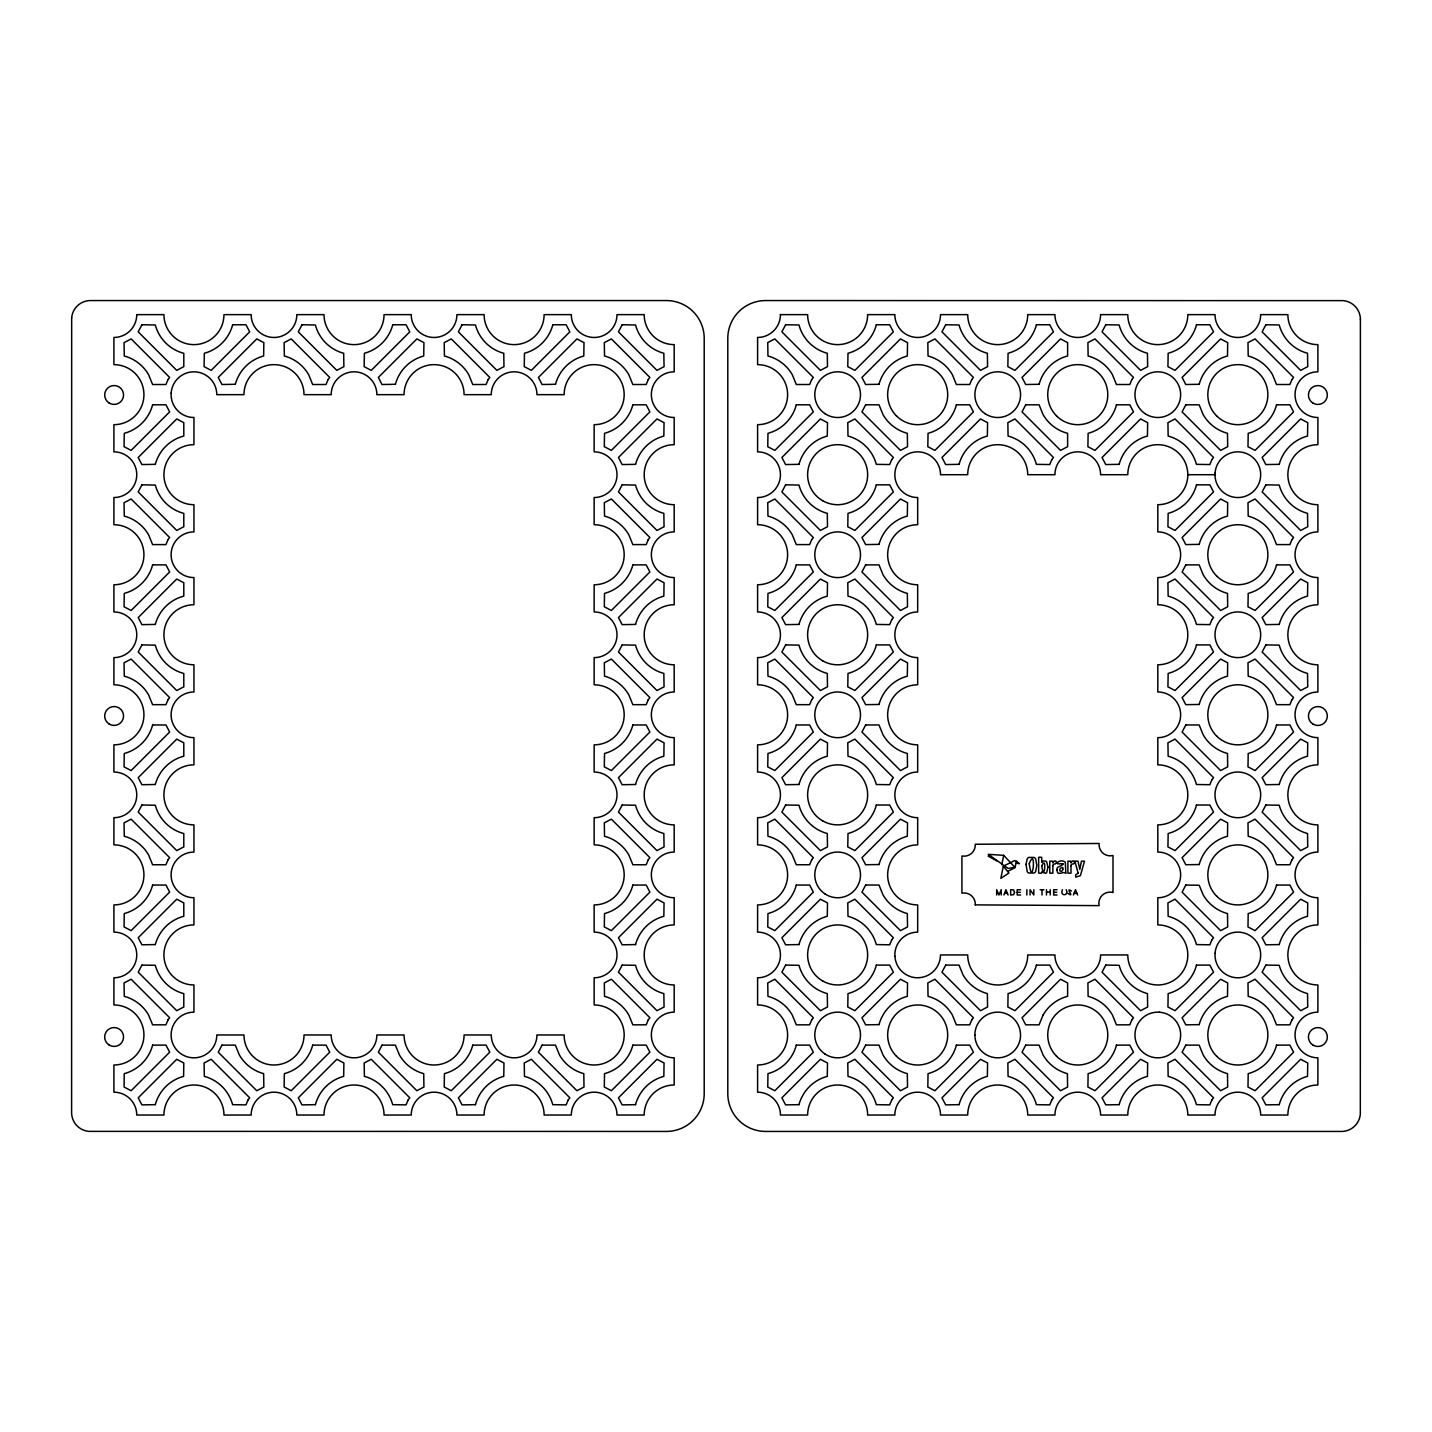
<?xml version="1.0" encoding="UTF-8"?>
<svg xmlns="http://www.w3.org/2000/svg" width="1432" height="1432" viewBox="0 0 1432 1432"><rect width="100%" height="100%" fill="white"/><g stroke="black" fill="none" stroke-linecap="round" stroke-linejoin="round"><path stroke-width="1.5" d="M894.875 956.361L894.893 953.372A22.787 22.787 0 0 1 916.265 932.196L917.679 932.143L917.679 904.917A30.018 30.018 0 0 1 887.661 874.898A30.018 30.018 0 0 1 917.679 844.88L917.679 817.654L916.122 817.654A22.84 22.84 0 0 1 894.839 794.796A22.84 22.84 0 0 1 916.265 772.063L917.679 772.063L917.679 744.837A30.018 30.018 0 0 1 887.661 714.819A30.018 30.018 0 0 1 917.679 684.8L917.679 657.574L916.122 657.574A22.84 22.84 0 0 1 894.839 634.716A22.84 22.84 0 0 1 916.265 611.983L917.679 611.983L917.679 584.757A30.018 30.018 0 0 1 887.661 554.739A30.018 30.018 0 0 1 917.679 524.721L917.679 497.495L916.122 497.495A22.84 22.84 0 0 1 894.875 476.122L894.893 473.133A22.84 22.84 0 0 1 917.751 451.85A22.84 22.84 0 0 1 940.484 473.276L940.466 474.708L967.71 474.708A30.018 30.018 0 0 1 997.728 444.69A30.018 30.018 0 0 1 1027.728 474.708L1054.972 474.708L1054.972 473.133A22.84 22.84 0 0 1 1077.831 451.85A22.84 22.84 0 0 1 1100.564 473.276L1100.564 474.708L1127.789 474.708A30.018 30.018 0 0 1 1157.808 444.69A30.018 30.018 0 0 1 1187.808 474.708L1215.052 474.708M1001.774 864.785L1003.707 855.352L988.277 854.331L1008.182 868.472L1014.823 867.201L1003.707 855.352M1003.331 866.181L1000.825 878.353L1008.916 873.001L1003.331 866.181L1014.858 860.507L1019.477 863.657L1016.111 863.066L1014.894 867.756L1007.627 871.444M1016.111 863.066L1016.684 861.097M1003.886 895L1005.98 889.72L1008.074 895M1073.427 895L1075.522 889.72L1077.616 895M990.532 856.085L988.169 856.085L996.762 860.9M1040.133 889.72L1043.928 889.72M1020.622 889.755L1017.203 889.755L1017.203 895L1020.622 895M1057.049 889.755L1053.63 889.755L1053.63 895L1057.049 895M1046.488 892.082L1050.211 892.082M1017.203 892.297L1020.318 892.297M1053.63 892.297L1056.744 892.297M1004.548 893.335L1007.412 893.335M1074.09 893.335L1076.954 893.335M1067.95 893.407C1075.808 898.848 1064.119 886.175 1071.512 891.044M1066.196 889.702C1069.561 896.36 1059.143 896.36 1062.49 889.702M1050.211 889.72L1050.211 895M1046.488 889.72L1046.488 895M1042.013 889.72L1042.013 895M1033.832 889.72L1033.832 895L1030.073 889.72L1030.073 895M1026.851 889.72L1026.851 895M1001.219 895L1001.219 889.72L998.945 895L996.672 889.72L996.672 895M1187.808 474.708A30.018 30.018 0 0 1 1157.808 504.708L1157.808 531.952L1159.365 531.952A22.84 22.84 0 0 1 1180.648 554.811A22.84 22.84 0 0 1 1159.222 577.543L1157.808 577.543L1157.808 604.769A30.018 30.018 0 0 1 1187.808 634.788A30.018 30.018 0 0 1 1157.808 664.788L1157.808 692.032L1159.365 692.032A22.84 22.84 0 0 1 1180.648 714.89A22.84 22.84 0 0 1 1159.222 737.623L1157.808 737.623L1157.808 764.849A30.018 30.018 0 0 1 1187.808 794.867A30.018 30.018 0 0 1 1157.808 824.886L1157.808 852.112L1159.365 852.112A22.84 22.84 0 0 1 1180.648 874.97A22.84 22.84 0 0 1 1159.222 897.703L1157.808 897.703L1157.808 924.929A30.018 30.018 0 0 1 1187.808 954.947A30.018 30.018 0 0 1 1157.808 984.965A30.018 30.018 0 0 1 1127.789 954.947L1100.564 954.947L1100.546 956.504A22.84 22.84 0 0 1 1079.191 977.734L1076.202 977.734A22.84 22.84 0 0 1 1054.954 956.361L1054.972 954.947L1027.728 954.947A30.018 30.018 0 0 1 997.728 984.965A30.018 30.018 0 0 1 967.71 954.947L940.466 954.947A22.787 22.787 0 0 1 917.679 977.734L916.122 977.734A22.787 22.787 0 0 1 894.928 956.361M71.672 317.797L71.6 1112.557A18.885 18.885 0 0 0 88.838 1131.37L666.435 1131.441A37.769 37.769 0 0 0 704.204 1093.672L704.204 338.328A37.769 37.769 0 0 0 666.435 300.559L90.484 300.559A18.885 18.885 0 0 0 71.672 317.797M1360.4 319.443L1360.328 1114.203A18.885 18.885 0 0 1 1341.516 1131.441L765.565 1131.441A37.769 37.769 0 0 1 727.796 1093.672L727.796 338.328A37.769 37.769 0 0 1 765.565 300.559L1343.162 300.63A18.885 18.885 0 0 1 1360.4 319.443M136.702 314.628L136.702 316.186A22.84 22.84 0 0 1 115.33 337.415L113.916 337.415L113.916 364.641A30.018 30.018 0 0 1 143.934 394.659A30.018 30.018 0 0 1 113.916 424.678L113.916 451.903L115.473 451.903A22.84 22.84 0 0 1 136.756 474.78A22.84 22.84 0 0 1 115.33 497.495L113.916 497.495L113.916 524.721A30.018 30.018 0 0 1 143.934 554.739A30.018 30.018 0 0 1 113.916 584.757L113.916 611.983L115.473 612.001A22.84 22.84 0 0 1 136.756 634.859A22.84 22.84 0 0 1 115.33 657.574L113.916 657.574L113.916 684.8A30.018 30.018 0 0 1 143.934 714.819A30.018 30.018 0 0 1 113.916 744.837L113.916 772.063L115.473 772.081A22.84 22.84 0 0 1 136.756 794.939A22.84 22.84 0 0 1 115.33 817.654L113.916 817.654L113.916 844.88A30.018 30.018 0 0 1 143.934 874.898A30.018 30.018 0 0 1 113.916 904.917L113.916 932.143L115.473 932.16A22.84 22.84 0 0 1 136.756 955.019A22.84 22.84 0 0 1 115.33 977.734L113.916 977.734L113.916 1004.96A30.018 30.018 0 0 1 143.934 1034.978A30.018 30.018 0 0 1 113.916 1064.996L113.916 1092.222L115.473 1092.24A22.84 22.84 0 0 1 136.702 1113.595L136.702 1115.027L163.928 1115.027A30.018 30.018 0 0 1 193.946 1085.008A30.018 30.018 0 0 1 223.965 1115.027L251.191 1115.027L251.209 1113.452A22.84 22.84 0 0 1 274.067 1092.186A22.84 22.84 0 0 1 296.782 1113.595L296.782 1115.027L324.008 1115.027A30.018 30.018 0 0 1 354.026 1085.008A30.018 30.018 0 0 1 384.045 1115.027L411.27 1115.027L411.288 1113.452A22.84 22.84 0 0 1 434.147 1092.186A22.84 22.84 0 0 1 456.862 1113.595L456.862 1115.027L484.106 1115.027A30.018 30.018 0 0 1 514.106 1085.008A30.018 30.018 0 0 1 544.124 1115.027L571.35 1115.027L571.368 1113.452A22.84 22.84 0 0 1 594.226 1092.186A22.84 22.84 0 0 1 616.959 1113.595L616.941 1115.027L644.185 1115.027A30.018 30.018 0 0 1 674.186 1085.008L674.186 1057.783L672.628 1057.765A22.84 22.84 0 0 1 651.345 1034.906A22.84 22.84 0 0 1 672.772 1012.191L674.186 1012.191L674.186 984.965A30.018 30.018 0 0 1 644.185 954.947A30.018 30.018 0 0 1 674.186 924.929L674.186 897.703L672.628 897.685A22.84 22.84 0 0 1 651.345 874.827A22.84 22.84 0 0 1 672.772 852.112L674.186 852.112L674.186 824.886A30.018 30.018 0 0 1 644.185 794.867A30.018 30.018 0 0 1 674.186 764.849L674.186 737.623L672.628 737.605A22.84 22.84 0 0 1 651.345 714.747A22.84 22.84 0 0 1 672.772 692.032L674.186 692.032L674.186 664.788A30.018 30.018 0 0 1 644.185 634.788A30.018 30.018 0 0 1 674.186 604.769L674.186 577.543L672.628 577.526A22.84 22.84 0 0 1 651.345 554.667A22.84 22.84 0 0 1 672.772 531.934L674.186 531.952L674.186 504.708A30.018 30.018 0 0 1 644.185 474.708A30.018 30.018 0 0 1 674.186 444.69L674.186 417.446L672.628 417.446A22.84 22.84 0 0 1 651.345 394.588A22.84 22.84 0 0 1 672.772 371.855L674.186 371.873L674.186 344.629A30.018 30.018 0 0 1 644.185 314.628L616.941 314.628L616.941 316.186A22.84 22.84 0 0 1 594.083 337.469A22.84 22.84 0 0 1 571.35 316.042L571.35 314.628L544.124 314.628A30.018 30.018 0 0 1 514.106 344.629A30.018 30.018 0 0 1 484.106 314.628L456.862 314.628L456.862 316.186A22.84 22.84 0 0 1 434.003 337.469A22.84 22.84 0 0 1 411.27 316.042L411.27 314.628L384.045 314.628A30.018 30.018 0 0 1 354.026 344.629A30.018 30.018 0 0 1 324.008 314.628L296.782 314.628L296.782 316.186A22.84 22.84 0 0 1 273.924 337.469A22.84 22.84 0 0 1 251.191 316.042L251.191 314.628L223.965 314.628A30.018 30.018 0 0 1 193.946 344.629A30.018 30.018 0 0 1 163.928 314.628L136.702 314.628M171.16 393.102L171.16 396.091A22.84 22.84 0 0 0 192.389 417.446L193.946 417.446L193.946 444.69A30.018 30.018 0 0 0 163.928 474.708A30.018 30.018 0 0 0 193.946 504.708L193.946 531.952L192.532 531.934A22.84 22.84 0 0 0 171.106 554.667A22.84 22.84 0 0 0 192.389 577.526L193.946 577.543L193.946 604.769A30.018 30.018 0 0 0 163.928 634.788A30.018 30.018 0 0 0 193.946 664.788L193.946 692.032L192.532 692.032A22.84 22.84 0 0 0 171.106 714.747A22.84 22.84 0 0 0 192.389 737.605L193.946 737.623L193.946 764.849A30.018 30.018 0 0 0 163.928 794.867A30.018 30.018 0 0 0 193.946 824.886L193.946 852.112L192.532 852.112A22.84 22.84 0 0 0 171.106 874.827A22.84 22.84 0 0 0 192.389 897.685L193.946 897.703L193.946 924.929A30.018 30.018 0 0 0 163.928 954.947A30.018 30.018 0 0 0 193.946 984.965L193.946 1012.191L192.532 1012.191A22.84 22.84 0 0 0 171.106 1035.408A22.84 22.84 0 0 0 193.374 1057.818A22.84 22.84 0 0 0 216.733 1036.553L216.751 1034.978L243.977 1034.978A30.018 30.018 0 0 0 273.995 1064.996A30.018 30.018 0 0 0 304.014 1034.978L331.24 1034.978L331.24 1036.41A22.84 22.84 0 0 0 353.955 1057.818A22.84 22.84 0 0 0 376.813 1036.553L376.831 1034.978L404.057 1034.978A30.018 30.018 0 0 0 434.075 1064.996A30.018 30.018 0 0 0 464.093 1034.978L491.319 1034.978L491.319 1036.41A22.84 22.84 0 0 0 514.034 1057.818A22.84 22.84 0 0 0 536.893 1036.553L536.91 1034.978L564.136 1034.978A30.018 30.018 0 0 0 594.155 1064.996A30.018 30.018 0 0 0 624.173 1034.978A30.018 30.018 0 0 0 594.155 1004.96L594.155 977.734L595.569 977.734A22.84 22.84 0 0 0 616.995 955.019A22.84 22.84 0 0 0 595.712 932.16L594.155 932.143L594.155 904.917A30.018 30.018 0 0 0 624.173 874.898A30.018 30.018 0 0 0 594.155 844.88L594.155 817.654L595.569 817.654A22.84 22.84 0 0 0 616.995 794.939A22.84 22.84 0 0 0 595.712 772.081L594.155 772.063L594.155 744.837A30.018 30.018 0 0 0 624.173 714.819A30.018 30.018 0 0 0 594.155 684.8L594.155 657.574L595.569 657.574A22.84 22.84 0 0 0 616.995 634.859A22.84 22.84 0 0 0 595.712 612.001L594.155 611.983L594.155 584.757A30.018 30.018 0 0 0 624.173 554.739A30.018 30.018 0 0 0 594.155 524.721L594.155 497.495L595.569 497.495A22.84 22.84 0 0 0 616.995 474.78A22.84 22.84 0 0 0 595.712 451.903L594.155 451.903L594.155 424.678A30.018 30.018 0 0 0 624.173 394.659A30.018 30.018 0 0 0 594.155 364.641A30.018 30.018 0 0 0 564.136 394.659L536.91 394.659L536.91 393.245A22.84 22.84 0 0 0 514.178 371.819A22.84 22.84 0 0 0 491.319 393.102L491.319 394.659L464.093 394.659A30.018 30.018 0 0 0 434.075 364.641A30.018 30.018 0 0 0 404.057 394.659L376.831 394.659L376.831 393.245A22.84 22.84 0 0 0 354.098 371.819A22.84 22.84 0 0 0 331.24 393.102L331.24 394.659L304.014 394.659A30.018 30.018 0 0 0 273.995 364.641A30.018 30.018 0 0 0 243.977 394.659L216.751 394.659L216.751 393.245A22.84 22.84 0 0 0 195.522 371.873L192.532 371.855A22.84 22.84 0 0 0 171.16 393.102M780.386 314.628L780.386 316.186A22.84 22.84 0 0 1 759.032 337.415L757.6 337.415L757.6 364.641A30.018 30.018 0 0 1 787.618 394.659A30.018 30.018 0 0 1 757.6 424.678L757.6 451.903L759.157 451.903A22.84 22.84 0 0 1 780.44 474.78A22.84 22.84 0 0 1 759.032 497.495L757.6 497.495L757.6 524.721A30.018 30.018 0 0 1 787.618 554.739A30.018 30.018 0 0 1 757.6 584.757L757.6 611.983L759.157 612.001A22.84 22.84 0 0 1 780.44 634.859A22.84 22.84 0 0 1 759.032 657.574L757.6 657.574L757.6 684.8A30.018 30.018 0 0 1 787.618 714.819A30.018 30.018 0 0 1 757.6 744.837L757.6 772.063L759.157 772.081A22.84 22.84 0 0 1 780.44 794.939A22.84 22.84 0 0 1 759.032 817.654L757.6 817.654L757.6 844.88A30.018 30.018 0 0 1 787.618 874.898A30.018 30.018 0 0 1 757.6 904.917L757.6 932.143L759.157 932.16A22.84 22.84 0 0 1 780.44 955.019A22.84 22.84 0 0 1 759.032 977.734L757.6 977.734L757.6 1004.96A30.018 30.018 0 0 1 787.618 1034.978A30.018 30.018 0 0 1 757.6 1064.996L757.6 1092.222L759.157 1092.24A22.84 22.84 0 0 1 780.404 1113.595L780.386 1115.027L807.63 1115.027A30.018 30.018 0 0 1 837.648 1085.008A30.018 30.018 0 0 1 867.649 1115.027L894.893 1115.027L894.893 1113.452A22.84 22.84 0 0 1 917.751 1092.186A22.84 22.84 0 0 1 940.484 1113.595L940.466 1115.027L967.71 1115.027A30.018 30.018 0 0 1 997.728 1085.008A30.018 30.018 0 0 1 1027.728 1115.027L1054.972 1115.027L1054.972 1113.452A22.84 22.84 0 0 1 1077.831 1092.186A22.84 22.84 0 0 1 1100.564 1113.595L1100.564 1115.027L1127.789 1115.027A30.018 30.018 0 0 1 1157.808 1085.008A30.018 30.018 0 0 1 1187.808 1115.027L1215.052 1115.027L1215.052 1113.452A22.84 22.84 0 0 1 1237.91 1092.186A22.84 22.84 0 0 1 1260.643 1113.595L1260.643 1115.027L1287.869 1115.027A30.018 30.018 0 0 1 1317.888 1085.008L1317.888 1057.783L1316.312 1057.765A22.84 22.84 0 0 1 1295.047 1034.906A22.84 22.84 0 0 1 1316.456 1012.191L1317.888 1012.191L1317.888 984.965A30.018 30.018 0 0 1 1287.869 954.947A30.018 30.018 0 0 1 1317.888 924.929L1317.888 897.703L1316.312 897.685A22.84 22.84 0 0 1 1295.047 874.827A22.84 22.84 0 0 1 1316.456 852.112L1317.888 852.112L1317.888 824.886A30.018 30.018 0 0 1 1287.869 794.867A30.018 30.018 0 0 1 1317.888 764.849L1317.888 737.623L1316.312 737.605A22.84 22.84 0 0 1 1295.047 714.747A22.84 22.84 0 0 1 1316.456 692.032L1317.888 692.032L1317.888 664.788A30.018 30.018 0 0 1 1287.869 634.788A30.018 30.018 0 0 1 1317.888 604.769L1317.888 577.543L1316.312 577.526A22.84 22.84 0 0 1 1295.047 554.667A22.84 22.84 0 0 1 1316.456 531.934L1317.888 531.952L1317.888 504.708A30.018 30.018 0 0 1 1287.869 474.708A30.018 30.018 0 0 1 1317.888 444.69L1317.888 417.446L1316.312 417.446A22.84 22.84 0 0 1 1295.047 394.588A22.84 22.84 0 0 1 1316.456 371.855L1317.888 371.873L1317.888 344.629A30.018 30.018 0 0 1 1287.869 314.628L1260.643 314.628L1260.625 316.186A22.84 22.84 0 0 1 1237.767 337.469A22.84 22.84 0 0 1 1215.052 316.042L1215.052 314.628L1187.808 314.628A30.018 30.018 0 0 1 1157.808 344.629A30.018 30.018 0 0 1 1127.789 314.628L1100.564 314.628L1100.546 316.186A22.84 22.84 0 0 1 1077.687 337.469A22.84 22.84 0 0 1 1054.954 316.042L1054.972 314.628L1027.728 314.628A30.018 30.018 0 0 1 997.728 344.629A30.018 30.018 0 0 1 967.71 314.628L940.466 314.628L940.466 316.186A22.84 22.84 0 0 1 917.608 337.469A22.84 22.84 0 0 1 894.875 316.042L894.893 314.628L867.649 314.628A30.018 30.018 0 0 1 837.648 344.629A30.018 30.018 0 0 1 807.63 314.628L780.386 314.628M974.923 1034.978L974.923 1036.41A22.84 22.84 0 0 0 997.657 1057.818A22.84 22.84 0 0 0 1020.515 1036.553L1020.515 1034.978A22.84 22.84 0 0 0 997.728 1012.138A22.84 22.84 0 0 0 974.87 1034.978M1215.052 473.133L1215.052 476.122A22.84 22.84 0 0 0 1237.767 497.548A22.84 22.84 0 0 0 1260.625 476.265L1260.643 473.276A22.84 22.84 0 0 0 1237.91 451.85A22.84 22.84 0 0 0 1215.052 473.133M1215.052 953.372L1215.052 956.361A22.84 22.84 0 0 0 1237.767 977.788A22.84 22.84 0 0 0 1260.625 956.504L1260.643 953.515A22.84 22.84 0 0 0 1237.91 932.107A22.84 22.84 0 0 0 1215.052 953.372M1026.01 864.337L1027.227 871.694A3.849 3.849 0 0 0 1028.838 873.019L1034.011 873.019A3.849 3.849 0 0 0 1035.622 871.694L1036.84 865.232L1035.622 858.753A3.849 3.849 0 0 0 1034.011 857.428L1028.838 857.428A3.849 3.849 0 0 0 1027.227 858.753L1026.01 864.337M1029.232 863.747C1032.794 889.773 1036.517 844.665 1029.232 863.747M1041.726 866.27C1044.429 883.49 1046.899 853.329 1041.726 866.27M1048.027 867.183L1046.613 872.661A2.703 2.703 0 0 1 1045.611 873.287L1041.619 871.909L1041.583 873.18L1038.648 873.18L1038.648 857.267L1041.708 857.267L1041.708 862.315L1042.55 861.438A2.613 2.613 0 0 1 1043.534 860.972L1045.611 861.08A2.703 2.703 0 0 1 1046.613 861.706L1048.027 867.183M1056.816 869.654L1057.621 872.607A2.452 2.452 0 0 0 1058.624 873.305C1062.49 873.645 1062.49 871.515 1066.106 873.18A3.669 3.669 0 0 1 1065.802 872.178L1065.319 862.44A2.399 2.399 0 0 0 1064.674 861.67L1062.616 860.954A10.149 10.149 0 0 0 1060.951 860.9L1058.409 861.688A2.882 2.882 0 0 0 1057.693 862.494C1054.006 866.199 1072.21 860.417 1057.711 867.345A2.595 2.595 0 0 0 1057.192 868.043L1056.816 869.654M1014.554 892.279L1013.587 894.732L1010.652 895L1010.652 889.72L1013.605 889.97L1014.554 892.279M1052.86 865.698L1052.86 873.18L1049.781 873.18L1049.781 861.187L1052.717 861.187L1052.717 862.798L1053.898 861.402A2.631 2.631 0 0 1 1055.062 860.918C1057.443 861.008 1056.243 864.642 1053.934 864.087A1.844 1.844 0 0 0 1053.057 864.964L1052.86 865.698M1070.993 865.698L1070.993 873.18L1067.914 873.18L1067.914 861.187L1070.85 861.187L1070.85 862.798L1072.031 861.402A2.631 2.631 0 0 1 1073.194 860.918C1075.575 861.008 1074.376 864.642 1072.067 864.087A1.844 1.844 0 0 0 1071.19 864.964L1070.993 865.698M1062.795 869.546L1061.864 871.157A2.076 2.076 0 0 1 1060.897 871.39C1056.78 869.994 1064.459 864.391 1062.795 869.546M975.264 904.881L1099.096 905.633A11.152 11.152 0 0 1 1110.749 892.154A10.758 10.758 0 0 1 1113.004 892.548L1113.004 855.495A11.152 11.152 0 0 1 1099.132 843.484L975.264 844.254A11.17 11.17 0 0 1 961.928 855.96L961.928 893.192A11.188 11.188 0 0 1 975.299 904.881M152.597 404.809L152.562 405.023A40.024 40.024 0 0 1 124.262 433.323L124.065 446.695L131.135 450.4L169.656 411.879L165.951 404.809L152.597 404.809M155.3 464.344L141.911 464.559L138.206 457.488L176.727 418.95L183.797 422.673L183.797 436.008A40.024 40.024 0 0 0 155.3 464.344M152.597 564.888L152.562 565.103A40.024 40.024 0 0 1 124.262 593.403L124.065 606.774L131.135 610.48L169.656 571.959L165.951 564.888L152.597 564.888M155.3 624.424L141.911 624.638L138.206 617.568L176.727 579.029L183.797 582.752L183.797 596.106A40.024 40.024 0 0 0 155.3 624.424M152.597 724.968L152.562 725.183A40.024 40.024 0 0 1 124.262 753.483L124.065 766.854L131.135 770.559L169.656 732.038L165.951 724.968L152.597 724.968M155.3 784.503L141.911 784.718L138.206 777.648L176.727 739.109L183.797 742.832L183.797 756.186A40.024 40.024 0 0 0 155.3 784.503M152.597 885.048L152.562 885.262A40.024 40.024 0 0 1 124.262 913.562L124.065 926.934L131.135 930.639L169.656 892.118L165.951 885.048L152.597 885.048M232.628 324.76L232.61 324.975A40.024 40.024 0 0 1 204.311 353.274L204.096 366.646L211.166 370.369L249.687 331.848L245.982 324.76L232.628 324.76M155.3 944.583L141.911 944.798L138.206 937.727L176.727 899.207L183.797 902.912L183.797 916.265A40.024 40.024 0 0 0 155.3 944.583M235.331 384.295L221.96 384.51L218.255 377.439L256.775 338.919L263.846 342.624L263.631 355.995A40.024 40.024 0 0 0 235.331 384.295M152.597 1045.127L152.562 1045.342A40.024 40.024 0 0 1 124.262 1073.642L124.065 1087.013L131.135 1090.736L169.656 1052.198L165.951 1045.127L152.597 1045.127M155.3 1104.663L141.911 1104.878L138.206 1097.807L176.727 1059.286L183.797 1062.992L183.6 1076.363A40.024 40.024 0 0 0 155.3 1104.663M392.708 324.76L392.69 324.975A40.024 40.024 0 0 1 364.39 353.274L364.175 366.646L371.246 370.369L409.785 331.848L406.062 324.76L392.708 324.76M395.411 384.295L382.04 384.51L378.334 377.439L416.855 338.919L423.926 342.624L423.711 355.995A40.024 40.024 0 0 0 395.411 384.295M312.677 1045.127L312.641 1045.342A40.024 40.024 0 0 1 284.341 1073.642L284.145 1087.013L291.215 1090.736L329.736 1052.198L326.031 1045.127L312.677 1045.127M315.38 1104.663L301.991 1104.878L298.286 1097.807L336.806 1059.286L343.877 1062.992L343.68 1076.363A40.024 40.024 0 0 0 315.38 1104.663M552.806 324.76L552.77 324.975A40.024 40.024 0 0 1 524.47 353.274L524.255 366.646L531.326 370.369L569.864 331.848L566.141 324.76L552.806 324.76M555.491 384.295L542.119 384.51L538.414 377.439L576.935 338.919L584.005 342.624L583.791 355.995A40.024 40.024 0 0 0 555.491 384.295M472.757 1045.127L472.721 1045.342A40.024 40.024 0 0 1 444.421 1073.642L444.224 1087.013L451.295 1090.736L489.816 1052.198L486.11 1045.127L472.757 1045.127M475.46 1104.663L462.071 1104.878L458.365 1097.807L496.886 1059.286L503.975 1062.992L503.76 1076.363A40.024 40.024 0 0 0 475.46 1104.663M632.837 404.809L632.801 405.023A40.024 40.024 0 0 1 604.519 433.323L604.304 446.695L611.375 450.4L649.895 411.879L646.19 404.809L632.837 404.809M635.54 464.344L622.168 464.559L618.445 457.488L656.966 418.95L664.054 422.673L663.839 436.044A40.024 40.024 0 0 0 635.54 464.344M632.837 564.888L632.801 565.103A40.024 40.024 0 0 1 604.519 593.403L604.304 606.774L611.375 610.48L649.895 571.959L646.19 564.888L632.837 564.888M635.54 624.424L622.168 624.638L618.445 617.568L656.966 579.029L664.054 582.752L663.839 596.124A40.024 40.024 0 0 0 635.54 624.424M632.837 724.968L632.801 725.183A40.024 40.024 0 0 1 604.519 753.483L604.304 766.854L611.375 770.559L649.895 732.038L646.19 724.968L632.837 724.968M635.54 784.503L622.168 784.718L618.445 777.648L656.966 739.109L664.054 742.832L663.839 756.203A40.024 40.024 0 0 0 635.54 784.503M632.837 885.048L632.801 885.262A40.024 40.024 0 0 1 604.519 913.562L604.304 926.934L611.375 930.639L649.895 892.118L646.19 885.048L632.837 885.048M635.54 944.583L622.168 944.798L618.445 937.727L656.966 899.207L664.054 902.912L663.839 916.283A40.024 40.024 0 0 0 635.54 944.583M632.837 1045.127L632.801 1045.342A40.024 40.024 0 0 1 604.519 1073.642L604.304 1087.013L611.375 1090.736L649.895 1052.198L646.19 1045.127L632.837 1045.127M635.54 1104.663L622.168 1104.878L618.445 1097.807L656.966 1059.286L664.054 1062.992L663.839 1076.363A40.024 40.024 0 0 0 635.54 1104.663M796.282 404.809L796.264 405.023A40.024 40.024 0 0 1 767.964 433.323L767.749 446.695L774.819 450.4L813.34 411.879L809.635 404.809L796.282 404.809M798.984 464.344L785.613 464.559L781.89 457.488L820.411 418.95L827.499 422.673L827.284 436.044A40.024 40.024 0 0 0 798.984 464.344M796.282 564.888L796.264 565.103A40.024 40.024 0 0 1 767.964 593.403L767.749 606.774L774.819 610.48L813.34 571.959L809.635 564.888L796.282 564.888M798.984 624.424L785.613 624.638L781.89 617.568L820.411 579.029L827.499 582.752L827.284 596.124A40.024 40.024 0 0 0 798.984 624.424M796.282 724.968L796.264 725.183A40.024 40.024 0 0 1 767.964 753.483L767.749 766.854L774.819 770.559L813.34 732.038L809.635 724.968L796.282 724.968M798.984 784.503L785.613 784.718L781.89 777.648L820.411 739.109L827.499 742.832L827.284 756.203A40.024 40.024 0 0 0 798.984 784.503M796.282 885.048L796.264 885.262A40.024 40.024 0 0 1 767.964 913.562L767.749 926.934L774.819 930.639L813.34 892.118L809.635 885.048L796.282 885.048M876.33 324.76L876.295 324.975A40.024 40.024 0 0 1 847.995 353.274L847.78 366.646L854.868 370.369L893.389 331.848L889.666 324.76L876.33 324.76M798.984 944.583L785.613 944.798L781.89 937.727L820.411 899.207L827.499 902.912L827.284 916.283A40.024 40.024 0 0 0 798.984 944.583M879.015 384.295L865.644 384.51L861.939 377.439L900.46 338.919L907.53 342.624L907.315 355.995A40.024 40.024 0 0 0 879.015 384.295M796.282 1045.127L796.264 1045.342A40.024 40.024 0 0 1 767.964 1073.642L767.749 1087.013L774.819 1090.736L813.34 1052.198L809.635 1045.127L796.282 1045.127M876.33 484.839L876.295 485.054A40.024 40.024 0 0 1 847.995 513.354L847.78 526.725L854.868 530.449L893.389 491.928L889.666 484.839L876.33 484.839M798.984 1104.663L785.613 1104.878L781.89 1097.807L820.411 1059.286L827.499 1062.992L827.284 1076.363A40.024 40.024 0 0 0 798.984 1104.663M879.015 544.375L865.644 544.59L861.939 537.519L900.46 498.998L907.53 502.704L907.315 516.093A40.024 40.024 0 0 0 879.015 544.375M876.33 644.919L876.295 645.134A40.024 40.024 0 0 1 847.995 673.434L847.78 686.823L854.868 690.528L893.389 652.008L889.666 644.919L876.33 644.919M879.015 704.472L865.644 704.669L861.939 697.599L900.46 659.078L907.53 662.783L907.315 676.173A40.024 40.024 0 0 0 879.015 704.472M876.33 805.017L876.295 805.214A40.024 40.024 0 0 1 847.995 833.514L847.78 846.903L854.868 850.608L893.389 812.087L889.666 805.017L876.33 805.017M879.015 864.552L865.644 864.749L861.939 857.678L900.46 819.158L907.53 822.863L907.315 836.252A40.024 40.024 0 0 0 879.015 864.552M876.33 965.096L876.295 965.293A40.024 40.024 0 0 1 847.995 993.593L847.78 1006.982L854.868 1010.688L893.389 972.167L889.666 965.096L876.33 965.096M956.361 404.809L956.343 405.023A40.024 40.024 0 0 1 928.043 433.323L927.829 446.695L934.899 450.4L973.42 411.879L969.715 404.809L956.361 404.809M879.015 1024.632L865.644 1024.829L861.939 1017.758L900.46 979.237L907.53 982.943L907.315 996.332A40.024 40.024 0 0 0 879.015 1024.632M959.064 464.344L945.693 464.559L941.97 457.488L980.508 418.95L987.579 422.673L987.364 436.044A40.024 40.024 0 0 0 959.064 464.344M1036.41 324.76L1036.374 324.975A40.024 40.024 0 0 1 1008.074 353.274L1007.859 366.646L1014.948 370.369L1053.469 331.848L1049.745 324.76L1036.41 324.76M1039.113 384.295L1025.724 384.51L1022.018 377.439L1060.539 338.919L1067.61 342.624L1067.61 355.977A40.024 40.024 0 0 0 1039.113 384.295M956.361 1045.127L956.343 1045.342A40.024 40.024 0 0 1 928.043 1073.642L927.829 1087.013L934.899 1090.736L973.42 1052.198L969.715 1045.127L956.361 1045.127M959.064 1104.663L945.693 1104.878L941.97 1097.807L980.508 1059.286L987.579 1062.992L987.364 1076.363A40.024 40.024 0 0 0 959.064 1104.663M1036.41 965.096L1036.374 965.293A40.024 40.024 0 0 1 1008.074 993.593L1007.859 1006.982L1014.948 1010.688L1053.469 972.167L1049.745 965.096L1036.41 965.096M1116.441 404.809L1116.423 405.023A40.024 40.024 0 0 1 1088.123 433.323L1087.908 446.695L1094.979 450.4L1133.5 411.879L1129.794 404.809L1116.441 404.809M1119.144 464.344L1105.773 464.559L1102.049 457.488L1140.588 418.95L1147.659 422.673L1147.444 436.044A40.024 40.024 0 0 0 1119.144 464.344M1078.171 873.18L1075.736 874.809L1075.736 877.1L1080.408 875.686L1084.489 861.187L1081.411 861.187L1079.8 869.475L1078.027 861.187L1074.823 861.187L1078.171 873.18M1196.49 324.76L1196.454 324.975A40.024 40.024 0 0 1 1168.154 353.274L1167.939 366.646L1175.028 370.369L1213.548 331.848L1209.843 324.76L1196.49 324.76M1199.193 384.295L1185.803 384.51L1182.098 377.439L1220.619 338.919L1227.689 342.624L1227.493 355.995A40.024 40.024 0 0 0 1199.193 384.295M1116.441 1045.127L1116.423 1045.342A40.024 40.024 0 0 1 1088.123 1073.642L1087.908 1087.013L1094.979 1090.736L1133.5 1052.198L1129.794 1045.127L1116.441 1045.127M1196.49 484.839L1196.454 485.054A40.024 40.024 0 0 1 1168.154 513.354L1167.939 526.725L1175.028 530.449L1213.548 491.928L1209.843 484.839L1196.49 484.839M1119.144 1104.663L1105.773 1104.878L1102.049 1097.807L1140.588 1059.286L1147.659 1062.992L1147.444 1076.363A40.024 40.024 0 0 0 1119.144 1104.663M1199.193 544.375L1185.803 544.59L1182.098 537.519L1220.619 498.998L1227.689 502.704L1227.493 516.093A40.024 40.024 0 0 0 1199.193 544.375M1196.49 644.919L1196.454 645.134A40.024 40.024 0 0 1 1168.154 673.434L1167.939 686.823L1175.028 690.528L1213.548 652.008L1209.843 644.919L1196.49 644.919M1199.193 704.472L1185.803 704.669L1182.098 697.599L1220.619 659.078L1227.689 662.783L1227.493 676.173A40.024 40.024 0 0 0 1199.193 704.472M1196.49 805.017L1196.454 805.214A40.024 40.024 0 0 1 1168.154 833.514L1167.939 846.903L1175.028 850.608L1213.548 812.087L1209.843 805.017L1196.49 805.017M1199.193 864.552L1185.803 864.749L1182.098 857.678L1220.619 819.158L1227.689 822.863L1227.493 836.252A40.024 40.024 0 0 0 1199.193 864.552M1196.49 965.096L1196.454 965.293A40.024 40.024 0 0 1 1168.154 993.593L1167.939 1006.982L1175.028 1010.688L1213.548 972.167L1209.843 965.096L1196.49 965.096M1276.521 404.809L1276.503 405.023A40.024 40.024 0 0 1 1248.203 433.323L1247.988 446.695L1255.059 450.4L1293.579 411.879L1289.874 404.809L1276.521 404.809M1199.193 1024.632L1185.803 1024.829L1182.098 1017.758L1220.619 979.237L1227.689 982.943L1227.493 996.332A40.024 40.024 0 0 0 1199.193 1024.632M1279.224 464.344L1265.852 464.559L1262.129 457.488L1300.668 418.95L1307.738 422.673L1307.523 436.044A40.024 40.024 0 0 0 1279.224 464.344M1276.521 564.888L1276.503 565.103A40.024 40.024 0 0 1 1248.203 593.403L1247.988 606.774L1255.059 610.48L1293.579 571.959L1289.874 564.888L1276.521 564.888M1279.224 624.424L1265.852 624.638L1262.129 617.568L1300.668 579.029L1307.738 582.752L1307.523 596.124A40.024 40.024 0 0 0 1279.224 624.424M1276.521 724.968L1276.503 725.183A40.024 40.024 0 0 1 1248.203 753.483L1247.988 766.854L1255.059 770.559L1293.579 732.038L1289.874 724.968L1276.521 724.968M1279.224 784.503L1265.852 784.718L1262.129 777.648L1300.668 739.109L1307.738 742.832L1307.523 756.203A40.024 40.024 0 0 0 1279.224 784.503M1276.521 885.048L1276.503 885.262A40.024 40.024 0 0 1 1248.203 913.562L1247.988 926.934L1255.059 930.639L1293.579 892.118L1289.874 885.048L1276.521 885.048M1279.224 944.583L1265.852 944.798L1262.129 937.727L1300.668 899.207L1307.738 902.912L1307.523 916.283A40.024 40.024 0 0 0 1279.224 944.583M1276.521 1045.127L1276.503 1045.342A40.024 40.024 0 0 1 1248.203 1073.642L1247.988 1087.013L1255.059 1090.736L1293.579 1052.198L1289.874 1045.127L1276.521 1045.127M1279.224 1104.663L1265.852 1104.878L1262.129 1097.807L1300.668 1059.286L1307.738 1062.992L1307.523 1076.363A40.024 40.024 0 0 0 1279.224 1104.663M1043.105 1014.966L1039.077 1024.829L1025.724 1024.829L1022.018 1017.758L1060.539 979.237L1067.61 982.943L1067.61 996.296A40.024 40.024 0 0 0 1043.105 1014.966M141.911 324.76L138.206 331.848L176.727 370.369L183.797 366.646L183.797 353.31A40.024 40.024 0 0 1 155.3 324.975L141.911 324.76M167.956 379.659L165.951 384.51L152.597 384.51L148.57 374.647A40.024 40.024 0 0 0 124.262 355.995L124.065 342.624L131.135 338.919L169.656 377.439L167.956 379.659M141.911 484.839L138.206 491.928L176.727 530.449L183.797 526.725L183.797 513.39A40.024 40.024 0 0 1 155.3 485.054L141.911 484.839M167.956 539.739L165.951 544.59L152.597 544.59L148.57 534.727A40.024 40.024 0 0 0 124.262 516.093L124.065 502.704L131.135 498.998L169.656 537.519L167.956 539.739M141.911 644.919L138.206 652.008L176.727 690.528L183.797 686.823L183.797 673.47A40.024 40.024 0 0 1 155.3 645.134L141.911 644.919M301.991 324.76L298.286 331.848L336.806 370.369L343.877 366.646L343.68 353.274A40.024 40.024 0 0 1 315.38 324.975L301.991 324.76M167.956 699.818L165.951 704.669L152.597 704.669L148.57 694.806A40.024 40.024 0 0 0 124.262 676.173L124.065 662.783L131.135 659.078L169.656 697.599L167.956 699.818M141.911 805.017L138.206 812.087L176.727 850.608L183.797 846.903L183.797 833.549A40.024 40.024 0 0 1 155.3 805.214L141.911 805.017M328.035 379.659L326.031 384.51L312.677 384.51L308.65 374.647A40.024 40.024 0 0 0 284.341 355.995L284.145 342.624L291.215 338.919L329.736 377.439L328.035 379.659M167.956 859.898L165.951 864.749L152.597 864.749L148.57 854.886A40.024 40.024 0 0 0 124.262 836.252L124.065 822.863L131.135 819.158L169.656 857.678L167.956 859.898M141.911 965.096L138.206 972.167L176.727 1010.688L183.797 1006.982L183.797 993.629A40.024 40.024 0 0 1 155.3 965.293L141.911 965.096M167.956 1019.978L165.951 1024.829L152.597 1024.829L148.57 1014.966A40.024 40.024 0 0 0 124.262 996.332L124.065 982.943L131.135 979.237L169.656 1017.758L167.956 1019.978M462.071 324.76L458.365 331.848L496.886 370.369L503.975 366.646L503.76 353.274A40.024 40.024 0 0 1 475.46 324.975L462.071 324.76M488.115 379.659L486.11 384.51L472.757 384.51L468.729 374.647A40.024 40.024 0 0 0 444.421 355.995L444.224 342.624L451.295 338.919L489.816 377.439L488.115 379.659M221.96 1045.127L218.255 1052.198L256.775 1090.736L263.846 1087.013L263.631 1073.642A40.024 40.024 0 0 1 239.341 1054.99L235.313 1045.127L221.96 1045.127M248.005 1100.009L245.982 1104.878L232.61 1104.663A40.024 40.024 0 0 0 204.311 1076.363L204.096 1062.992L211.166 1059.286L249.687 1097.807L248.005 1100.009M622.168 324.76L618.445 331.848L656.966 370.369L664.054 366.646L663.839 353.274A40.024 40.024 0 0 1 635.54 324.975L622.168 324.76M648.195 379.659L646.19 384.51L632.837 384.51L628.809 374.647A40.024 40.024 0 0 0 604.519 355.995L604.304 342.624L611.375 338.919L649.895 377.439L648.195 379.659M382.04 1045.127L378.334 1052.198L416.855 1090.736L423.926 1087.013L423.711 1073.642A40.024 40.024 0 0 1 399.421 1054.99L395.393 1045.127L382.04 1045.127M622.168 484.839L618.445 491.928L656.966 530.449L664.054 526.725L663.839 513.354A40.024 40.024 0 0 1 635.54 485.054L622.168 484.839M408.084 1100.009L406.062 1104.878L392.69 1104.663A40.024 40.024 0 0 0 364.39 1076.363L364.175 1062.992L371.246 1059.286L409.785 1097.807L408.084 1100.009M648.195 539.739L646.19 544.59L632.837 544.59L628.809 534.727A40.024 40.024 0 0 0 604.519 516.093L604.304 502.704L611.375 498.998L649.895 537.519L648.195 539.739M622.168 644.919L618.445 652.008L656.966 690.528L664.054 686.823L663.839 673.434A40.024 40.024 0 0 1 635.54 645.134L622.168 644.919M785.613 324.76L781.89 331.848L820.411 370.369L827.499 366.646L827.284 353.274A40.024 40.024 0 0 1 798.984 324.975L785.613 324.76M648.195 699.818L646.19 704.669L632.837 704.669L628.809 694.806A40.024 40.024 0 0 0 604.519 676.173L604.304 662.783L611.375 659.078L649.895 697.599L648.195 699.818M622.168 805.017L618.445 812.087L656.966 850.608L664.054 846.903L663.839 833.514A40.024 40.024 0 0 1 635.54 805.214L622.168 805.017M811.64 379.659L809.635 384.51L796.282 384.51L792.254 374.647A40.024 40.024 0 0 0 767.964 355.995L767.749 342.624L774.819 338.919L813.34 377.439L811.64 379.659M542.119 1045.127L538.414 1052.198L576.935 1090.736L584.005 1087.013L583.791 1073.642A40.024 40.024 0 0 1 559.5 1054.99L555.473 1045.127L542.119 1045.127M785.613 484.839L781.89 491.928L820.411 530.449L827.499 526.725L827.284 513.354A40.024 40.024 0 0 1 798.984 485.054L785.613 484.839M648.195 859.898L646.19 864.749L632.837 864.749L628.809 854.886A40.024 40.024 0 0 0 604.519 836.252L604.304 822.863L611.375 819.158L649.895 857.678L648.195 859.898M622.168 965.096L618.445 972.167L656.966 1010.688L664.054 1006.982L663.839 993.593A40.024 40.024 0 0 1 635.54 965.293L622.168 965.096M568.164 1100.009L566.141 1104.878L552.77 1104.663A40.024 40.024 0 0 0 524.47 1076.363L524.255 1062.992L531.326 1059.286L569.864 1097.807L568.164 1100.009M865.644 404.809L861.939 411.879L900.46 450.4L907.53 446.695L907.315 433.323A40.024 40.024 0 0 1 883.025 414.671L878.997 404.809L865.644 404.809M811.64 539.739L809.635 544.59L796.282 544.59L792.254 534.727A40.024 40.024 0 0 0 767.964 516.093L767.749 502.704L774.819 498.998L813.34 537.519L811.64 539.739M785.613 644.919L781.89 652.008L820.411 690.528L827.499 686.823L827.284 673.434A40.024 40.024 0 0 1 798.984 645.134L785.613 644.919M648.195 1019.978L646.19 1024.829L632.837 1024.829L628.809 1014.966A40.024 40.024 0 0 0 604.519 996.332L604.304 982.943L611.375 979.237L649.895 1017.758L648.195 1019.978M945.693 324.76L941.97 331.848L980.508 370.369L987.579 366.646L987.364 353.274A40.024 40.024 0 0 1 959.064 324.975L945.693 324.76M891.688 459.69L889.666 464.559L876.295 464.344A40.024 40.024 0 0 0 847.995 436.044L847.78 422.673L854.868 418.95L893.389 457.488L891.688 459.69M865.644 564.888L861.939 571.959L900.46 610.48L907.53 606.774L907.315 593.403A40.024 40.024 0 0 1 883.025 574.751L878.997 564.888L865.644 564.888M811.64 699.818L809.635 704.669L796.282 704.669L792.254 694.806A40.024 40.024 0 0 0 767.964 676.173L767.749 662.783L774.819 659.078L813.34 697.599L811.64 699.818M785.613 805.017L781.89 812.087L820.411 850.608L827.499 846.903L827.284 833.514A40.024 40.024 0 0 1 798.984 805.214L785.613 805.017M971.719 379.659L969.715 384.51L956.361 384.51L952.334 374.647A40.024 40.024 0 0 0 928.043 355.995L927.829 342.624L934.899 338.919L973.42 377.439L971.719 379.659M891.688 619.77L889.666 624.638L876.295 624.424A40.024 40.024 0 0 0 847.995 596.124L847.78 582.752L854.868 579.029L893.389 617.568L891.688 619.77M865.644 724.968L861.939 732.038L900.46 770.559L907.53 766.854L907.315 753.483A40.024 40.024 0 0 1 883.025 734.831L878.997 724.968L865.644 724.968M811.64 859.898L809.635 864.749L796.282 864.749L792.254 854.886A40.024 40.024 0 0 0 767.964 836.252L767.749 822.863L774.819 819.158L813.34 857.678L811.64 859.898M785.613 965.096L781.89 972.167L820.411 1010.688L827.499 1006.982L827.284 993.593A40.024 40.024 0 0 1 798.984 965.293L785.613 965.096M1025.724 404.809L1022.018 411.879L1060.539 450.4L1067.61 446.695L1067.61 433.341A40.024 40.024 0 0 1 1043.105 414.671L1039.077 404.809L1025.724 404.809M891.688 779.849L889.666 784.718L876.295 784.503A40.024 40.024 0 0 0 847.995 756.203L847.78 742.832L854.868 739.109L893.389 777.648L891.688 779.849M865.644 885.048L861.939 892.118L900.46 930.639L907.53 926.934L907.315 913.562A40.024 40.024 0 0 1 883.025 894.91L878.997 885.048L865.644 885.048M811.64 1019.978L809.635 1024.829L796.282 1024.829L792.254 1014.966A40.024 40.024 0 0 0 767.964 996.332L767.749 982.943L774.819 979.237L813.34 1017.758L811.64 1019.978M1105.773 324.76L1102.049 331.848L1140.588 370.369L1147.659 366.646L1147.444 353.274A40.024 40.024 0 0 1 1119.144 324.975L1105.773 324.76M1051.768 459.69L1049.745 464.559L1036.374 464.344A40.024 40.024 0 0 0 1008.074 436.044L1007.859 422.673L1014.948 418.95L1053.469 457.488L1051.768 459.69M891.688 939.929L889.666 944.798L876.295 944.583A40.024 40.024 0 0 0 847.995 916.283L847.78 902.912L854.868 899.207L893.389 937.727L891.688 939.929M1131.799 379.659L1129.794 384.51L1116.441 384.51L1112.413 374.647A40.024 40.024 0 0 0 1088.123 355.995L1087.908 342.624L1094.979 338.919L1133.5 377.439L1131.799 379.659M865.644 1045.127L861.939 1052.198L900.46 1090.736L907.53 1087.013L907.315 1073.642A40.024 40.024 0 0 1 883.025 1054.99L878.997 1045.127L865.644 1045.127M945.693 965.096L941.97 972.167L980.508 1010.688L987.579 1006.982L987.364 993.593A40.024 40.024 0 0 1 963.056 974.959L959.028 965.096L945.693 965.096M891.688 1100.009L889.666 1104.878L876.295 1104.663A40.024 40.024 0 0 0 847.995 1076.363L847.78 1062.992L854.868 1059.286L893.389 1097.807L891.688 1100.009M1185.803 404.809L1182.098 411.879L1220.619 450.4L1227.689 446.695L1227.493 433.323A40.024 40.024 0 0 1 1203.184 414.671L1199.157 404.809L1185.803 404.809M971.719 1019.978L969.715 1024.829L956.361 1024.829L952.334 1014.966A40.024 40.024 0 0 0 928.043 996.332L927.829 982.943L934.899 979.237L973.42 1017.758L971.719 1019.978M1265.852 324.76L1262.129 331.848L1300.668 370.369L1307.738 366.646L1307.523 353.274A40.024 40.024 0 0 1 1279.224 324.975L1265.852 324.76M1211.848 459.69L1209.843 464.559L1196.454 464.344A40.024 40.024 0 0 0 1168.154 436.044L1167.939 422.673L1175.028 418.95L1213.548 457.488L1211.848 459.69M1185.803 564.888L1182.098 571.959L1220.619 610.48L1227.689 606.774L1227.493 593.403A40.024 40.024 0 0 1 1203.184 574.751L1199.157 564.888L1185.803 564.888M1291.897 379.659L1289.874 384.51L1276.521 384.51L1272.493 374.647A40.024 40.024 0 0 0 1248.203 355.995L1247.988 342.624L1255.059 338.919L1293.579 377.439L1291.897 379.659M1025.724 1045.127L1022.018 1052.198L1060.539 1090.736L1067.61 1087.013L1067.395 1073.642A40.024 40.024 0 0 1 1043.105 1054.99L1039.077 1045.127L1025.724 1045.127M1265.852 484.839L1262.129 491.928L1300.668 530.449L1307.738 526.725L1307.523 513.354A40.024 40.024 0 0 1 1279.224 485.054L1265.852 484.839M1211.848 619.77L1209.843 624.638L1196.454 624.424A40.024 40.024 0 0 0 1168.154 596.124L1167.939 582.752L1175.028 579.029L1213.548 617.568L1211.848 619.77M1185.803 724.968L1182.098 732.038L1220.619 770.559L1227.689 766.854L1227.493 753.483A40.024 40.024 0 0 1 1203.184 734.831L1199.157 724.968L1185.803 724.968M1105.773 965.096L1102.049 972.167L1140.588 1010.688L1147.659 1006.982L1147.444 993.593A40.024 40.024 0 0 1 1119.144 965.293L1105.773 965.096M1051.768 1100.009L1049.745 1104.878L1036.374 1104.663A40.024 40.024 0 0 0 1008.074 1076.363L1007.859 1062.992L1014.948 1059.286L1053.469 1097.807L1051.768 1100.009M1291.897 539.739L1289.874 544.59L1276.521 544.59L1272.493 534.727A40.024 40.024 0 0 0 1248.203 516.093L1247.988 502.704L1255.059 498.998L1293.579 537.519L1291.897 539.739M1265.852 644.919L1262.129 652.008L1300.668 690.528L1307.738 686.823L1307.523 673.434A40.024 40.024 0 0 1 1279.224 645.134L1265.852 644.919M1211.848 779.849L1209.843 784.718L1196.454 784.503A40.024 40.024 0 0 0 1168.154 756.203L1167.939 742.832L1175.028 739.109L1213.548 777.648L1211.848 779.849M1185.803 885.048L1182.098 892.118L1220.619 930.639L1227.689 926.934L1227.493 913.562A40.024 40.024 0 0 1 1203.184 894.91L1199.193 885.262L1185.803 885.048M1131.799 1019.978L1129.794 1024.829L1116.441 1024.829L1112.413 1014.966A40.024 40.024 0 0 0 1088.123 996.332L1087.908 982.943L1094.979 979.237L1133.5 1017.758L1131.799 1019.978M1291.897 699.818L1289.874 704.669L1276.521 704.669L1272.493 694.806A40.024 40.024 0 0 0 1248.203 676.173L1247.988 662.783L1255.059 659.078L1293.579 697.599L1291.897 699.818M1265.852 805.017L1262.129 812.087L1300.668 850.608L1307.738 846.903L1307.523 833.514A40.024 40.024 0 0 1 1279.224 805.214L1265.852 805.017M1211.848 939.929L1209.843 944.798L1196.454 944.583A40.024 40.024 0 0 0 1168.154 916.283L1167.939 902.912L1175.028 899.207L1213.548 937.727L1211.848 939.929M1185.803 1045.127L1182.098 1052.198L1220.619 1090.736L1227.689 1087.013L1227.493 1073.642A40.024 40.024 0 0 1 1203.184 1054.99L1199.157 1045.127L1185.803 1045.127M1291.897 859.898L1289.874 864.749L1276.521 864.749L1272.493 854.886A40.024 40.024 0 0 0 1248.203 836.252L1247.988 822.863L1255.059 819.158L1293.579 857.678L1291.897 859.898M1265.852 965.096L1262.129 972.167L1300.668 1010.688L1307.738 1006.982L1307.523 993.593A40.024 40.024 0 0 1 1279.224 965.293L1265.852 965.096M1211.848 1100.009L1209.843 1104.878L1196.454 1104.663A40.024 40.024 0 0 0 1168.154 1076.363L1167.939 1062.992L1175.028 1059.286L1213.548 1097.807L1211.848 1100.009M1291.897 1019.978L1289.874 1024.829L1276.521 1024.829L1272.493 1014.966A40.024 40.024 0 0 0 1248.203 996.332L1247.988 982.943L1255.059 979.237L1293.579 1017.758L1291.897 1019.978M1159.365 1012.191L1156.376 1012.191A22.84 22.84 0 0 0 1138.243 1046.774A22.84 22.84 0 0 0 1177.301 1046.899A22.84 22.84 0 0 0 1159.365 1012.191M1056.53 415.889A30.018 30.018 0 0 0 1106.757 402.428A30.018 30.018 0 0 0 1069.99 365.661A30.018 30.018 0 0 0 1056.53 415.889M822.63 500.699A30.018 30.018 0 0 0 867.649 474.708A30.018 30.018 0 0 0 822.63 448.699A30.018 30.018 0 0 0 822.63 500.699M822.63 660.779A30.018 30.018 0 0 0 867.649 634.788A30.018 30.018 0 0 0 822.63 608.779A30.018 30.018 0 0 0 822.63 660.779M896.45 415.889A30.018 30.018 0 0 0 946.677 402.428A30.018 30.018 0 0 0 909.911 365.661A30.018 30.018 0 0 0 896.45 415.889M1216.627 896.128A30.018 30.018 0 0 0 1266.837 882.667A30.018 30.018 0 0 0 1230.07 845.918A30.018 30.018 0 0 0 1216.627 896.128M1216.627 736.048A30.018 30.018 0 0 0 1266.837 722.587A30.018 30.018 0 0 0 1230.07 685.821A30.018 30.018 0 0 0 1216.627 736.048M1216.627 1056.207A30.018 30.018 0 0 0 1266.837 1042.747A30.018 30.018 0 0 0 1230.07 1005.998A30.018 30.018 0 0 0 1216.627 1056.207M822.63 980.938A30.018 30.018 0 0 0 867.649 954.947A30.018 30.018 0 0 0 822.63 928.956A30.018 30.018 0 0 0 822.63 980.938M822.63 820.858A30.018 30.018 0 0 0 867.649 794.867A30.018 30.018 0 0 0 822.63 768.877A30.018 30.018 0 0 0 822.63 820.858M1216.627 415.889A30.018 30.018 0 0 0 1266.837 402.428A30.018 30.018 0 0 0 1230.07 365.661A30.018 30.018 0 0 0 1216.627 415.889M1216.627 575.968A30.018 30.018 0 0 0 1266.837 562.508A30.018 30.018 0 0 0 1230.07 525.741A30.018 30.018 0 0 0 1216.627 575.968M1145.045 413.615A22.84 22.84 0 0 0 1180.594 396.216A22.84 22.84 0 0 0 1147.766 374.146A22.84 22.84 0 0 0 1145.045 413.615M824.886 733.775A22.84 22.84 0 0 0 860.435 716.394A22.84 22.84 0 0 0 827.607 694.305A22.84 22.84 0 0 0 824.886 733.775M824.886 893.854A22.84 22.84 0 0 0 860.435 876.473A22.84 22.84 0 0 0 827.607 854.385A22.84 22.84 0 0 0 824.886 893.854M824.886 573.695A22.84 22.84 0 0 0 860.435 556.314A22.84 22.84 0 0 0 827.607 534.226A22.84 22.84 0 0 0 824.886 573.695M984.965 413.615A22.84 22.84 0 0 0 1020.515 396.216A22.84 22.84 0 0 0 987.686 374.146A22.84 22.84 0 0 0 984.965 413.615M824.886 413.615A22.84 22.84 0 0 0 860.435 396.216A22.84 22.84 0 0 0 827.607 374.146A22.84 22.84 0 0 0 824.886 413.615M1225.094 813.823A22.84 22.84 0 0 0 1260.625 796.425A22.84 22.84 0 0 0 1227.797 774.336A22.84 22.84 0 0 0 1225.094 813.823M1225.094 653.726A22.84 22.84 0 0 0 1260.625 636.345A22.84 22.84 0 0 0 1227.797 614.256A22.84 22.84 0 0 0 1225.094 653.726M824.886 1053.934A22.84 22.84 0 0 0 860.435 1036.553A22.84 22.84 0 0 0 827.607 1014.465A22.84 22.84 0 0 0 824.886 1053.934M1056.53 1056.207A30.018 30.018 0 0 0 1106.757 1042.747A30.018 30.018 0 0 0 1069.99 1005.998A30.018 30.018 0 0 0 1056.53 1056.207M896.45 1056.207A30.018 30.018 0 0 0 946.677 1042.747A30.018 30.018 0 0 0 909.911 1005.998A30.018 30.018 0 0 0 896.45 1056.207M1312.822 1045.002A9.433 9.433 0 0 0 1327.321 1037.412A9.433 9.433 0 0 0 1313.502 1028.659A9.433 9.433 0 0 0 1312.822 1045.002M1312.822 723.983A9.433 9.433 0 0 0 1327.321 716.412A9.433 9.433 0 0 0 1313.502 707.659A9.433 9.433 0 0 0 1312.822 723.983M1312.822 402.983A9.433 9.433 0 0 0 1327.321 395.411A9.433 9.433 0 0 0 1313.502 386.658A9.433 9.433 0 0 0 1312.822 402.983M109.065 402.947A9.433 9.433 0 0 0 123.546 395.375A9.433 9.433 0 0 0 109.745 386.622A9.433 9.433 0 0 0 109.065 402.947M109.065 723.948A9.433 9.433 0 0 0 123.546 716.376A9.433 9.433 0 0 0 109.745 707.623A9.433 9.433 0 0 0 109.065 723.948M109.065 1044.966A9.433 9.433 0 0 0 123.546 1037.377A9.433 9.433 0 0 0 109.745 1028.623A9.433 9.433 0 0 0 109.065 1044.966"/></g></svg>
